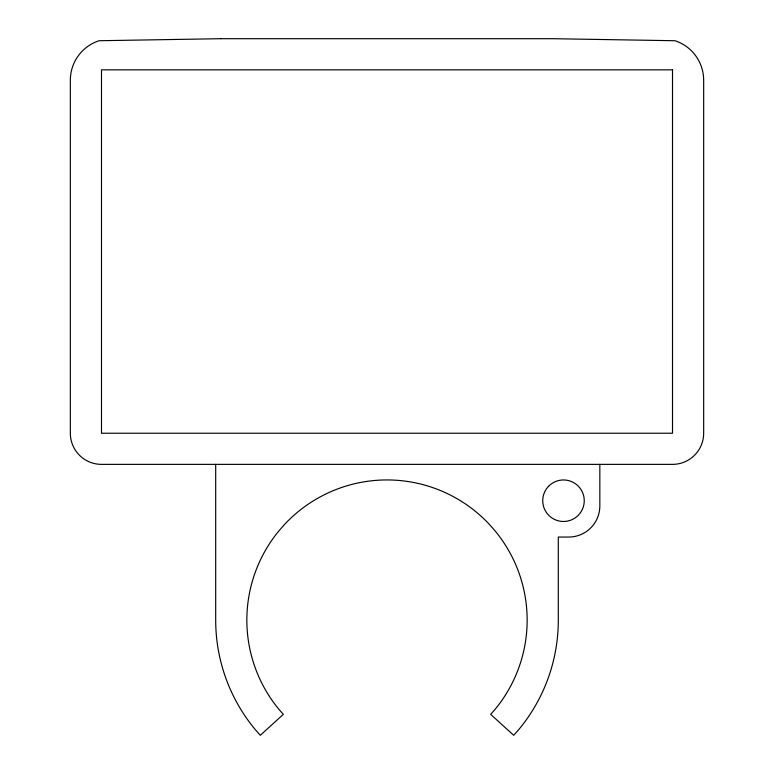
<?xml version="1.0" encoding="UTF-8"?>
<svg xmlns="http://www.w3.org/2000/svg" width="774" height="774" viewBox="0 0 774 774"><rect width="100%" height="100%" fill="white"/><g stroke="black" fill="none" stroke-linecap="round" stroke-linejoin="round"><path stroke-width="1.16" d="M599.84 464.371L599.84 505.906A31.144 31.144 0 0 1 568.687 537.05L558.306 537.05L558.306 620.109A171.306 171.306 0 0 1 518.996 729.302L513.713 735.3L490.668 714.354L494.992 709.448A140.162 140.162 0 0 0 494.992 530.771L489.178 524.162A140.162 140.162 0 0 0 284.822 524.162L279.008 530.771A140.162 140.162 0 0 0 279.008 709.448L283.332 714.354L260.287 735.3L255.004 729.302A171.306 171.306 0 0 1 215.694 620.109L215.694 464.371M549.288 485.579L548.36 486.498A20.763 20.763 0 0 0 548.814 515.397A20.763 20.763 0 0 0 577.714 515.852L578.633 514.923A20.763 20.763 0 0 0 578.178 486.033A20.763 20.763 0 0 0 549.288 485.579M220.88 38.7L99.033 40.732A41.525 41.525 0 0 0 70.337 80.225L70.337 433.227A31.144 31.144 0 0 0 101.491 464.371L672.509 464.371A31.144 31.144 0 0 0 703.663 433.227L703.663 80.225A41.525 41.525 0 0 0 674.967 40.732L553.12 38.7L220.88 38.7M672.509 69.844L101.491 69.844L101.491 433.227L672.509 433.227L672.509 69.844"/></g></svg>
